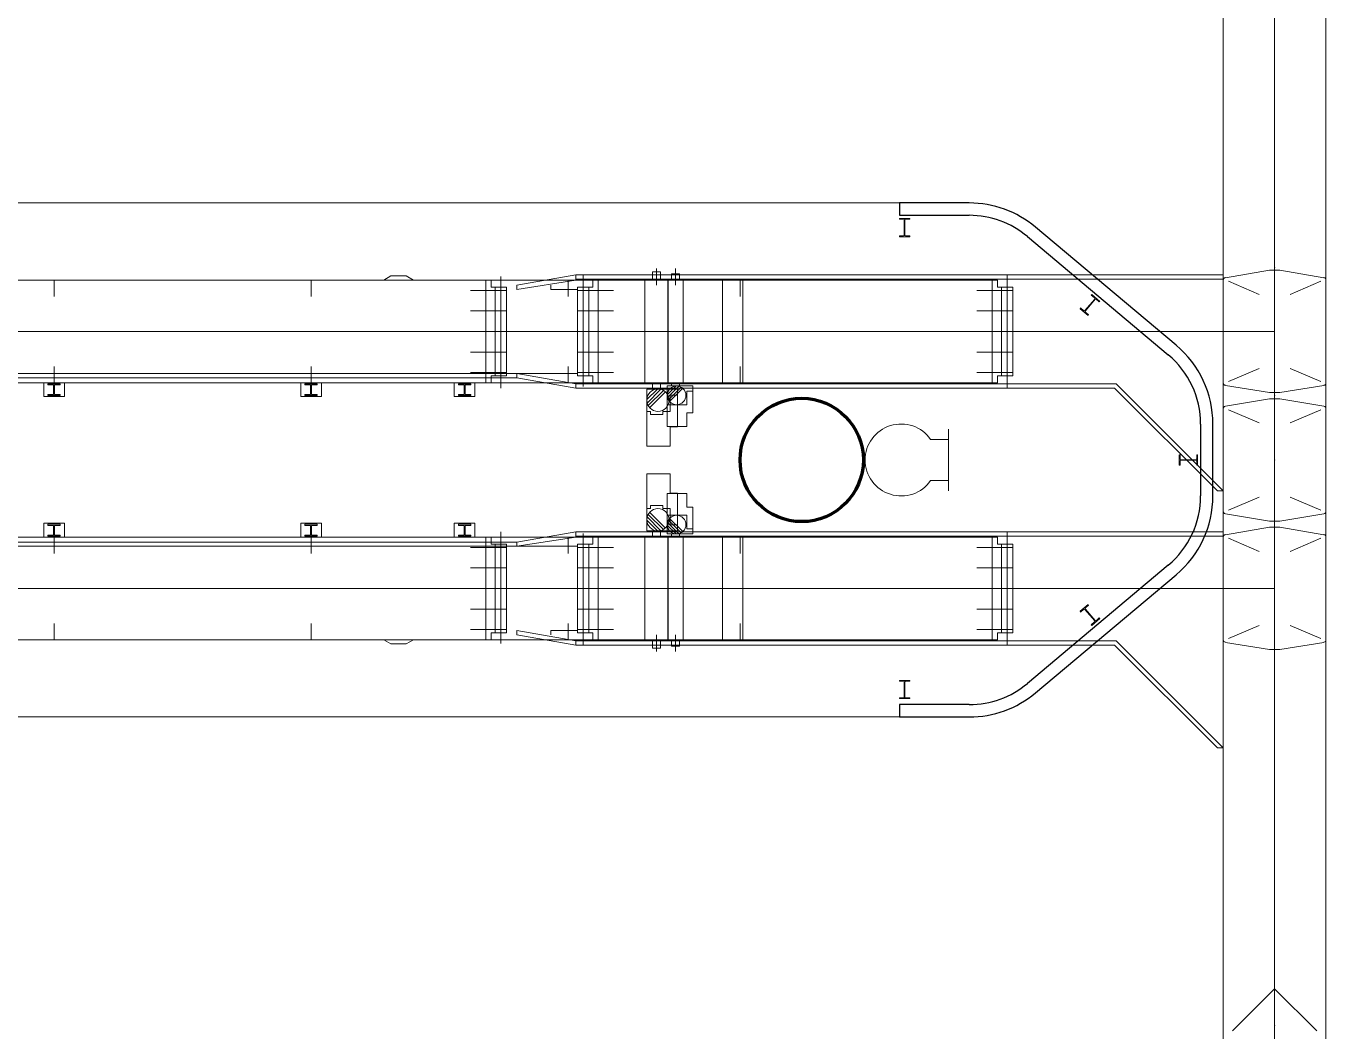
# Model space of a CAD drawing. Header units: metres. Extents: x 1807 to 3745, y 842 to 1968.
# Drawn here: x 3502.45 to 3515.1, y 1482.44 to 1492.22 of the extents above; entities that cross this region are included whole.
import ezdxf

# ---------------------------------------------------------------- set-up
doc = ezdxf.new("R2010")
doc.units = ezdxf.units.M
doc.header["$MEASUREMENT"] = 0
doc.layers.add('Level 1', color=7, linetype='Continuous', lineweight=0)

msp = doc.modelspace()

# ---------------------------------------------------------------- linework, layer by layer
at = {"layer": 'Level 1', "color": 7, "linetype": 'Continuous', "lineweight": 0}
for p, q in [((3514.1, 1578.518), (3514.1, 1447.9)), ((3515.1, 1578.518), (3515.1, 1447.9)), ((3486.27, 1490.5), (3511.63, 1490.5)), ((3512.273, 1490.266), (3513.643, 1489.116)), ((3506.003, 1489.79), (3505.934, 1489.75)), ((3506.003, 1489.79), (3506.153, 1489.79)), ((3506.223, 1489.75), (3506.153, 1489.79)), ((3507.803, 1489.8), (3507.228, 1489.7)), ((3512, 1489.8), (3507.803, 1489.8)), ((3507.803, 1489.8), (3507.803, 1489.75)), ((3508.548, 1489.83), (3508.548, 1489.76)), ((3508.628, 1489.83), (3508.548, 1489.83)), ((3508.628, 1489.83), (3508.628, 1489.76)), ((3508.812, 1489.81), (3508.732, 1489.81)), ((3508.732, 1489.81), (3508.732, 1489.76)), ((3508.812, 1489.81), (3508.812, 1489.76)), ((3512, 1489.8), (3512.72, 1489.8)), ((3512, 1489.8), (3512, 1488.7)), ((3512.72, 1489.8), (3514.1, 1489.8)), ((3514.55, 1489.845), (3514.121, 1489.773)), ((3514.65, 1489.845), (3514.55, 1489.845)), ((3514.599, 1489.874), (3514.601, 1489.876)), ((3514.601, 1489.874), (3514.599, 1489.876)), ((3514.65, 1489.845), (3515.079, 1489.773)), ((3511.853, 1489.75), (3486.047, 1489.75)), ((3502.728, 1489.75), (3502.728, 1489.59)), ((3505.228, 1489.75), (3505.228, 1489.59)), ((3506.978, 1489.75), (3506.928, 1489.75)), ((3506.978, 1489.68), (3506.978, 1489.75)), ((3507.128, 1489.68), (3506.978, 1489.68)), ((3507.128, 1488.82), (3507.128, 1489.68)), ((3507.228, 1489.66), (3507.803, 1489.75)), ((3507.228, 1489.7), (3507.228, 1489.66)), ((3507.559, 1489.7), (3507.559, 1489.66)), ((3507.818, 1489.66), (3507.559, 1489.66)), ((3507.728, 1489.75), (3507.728, 1489.59)), ((3512, 1489.76), (3507.803, 1489.76)), ((3507.819, 1489.68), (3507.819, 1488.82)), ((3507.819, 1489.68), (3507.969, 1489.68)), ((3507.968, 1489.75), (3508.018, 1489.75)), ((3507.969, 1489.68), (3507.969, 1489.75)), ((3508.688, 1489.76), (3508.488, 1489.76)), ((3508.847, 1489.76), (3508.697, 1489.76)), ((3509.4, 1489.75), (3509.4, 1489.59)), ((3511.903, 1489.75), (3511.853, 1489.75)), ((3511.903, 1489.68), (3511.903, 1489.75)), ((3512.053, 1489.68), (3511.903, 1489.68)), ((3512, 1489.76), (3512.72, 1489.76)), ((3512.053, 1488.82), (3512.053, 1489.68)), ((3512.72, 1489.76), (3514.1, 1489.76)), ((3514.1, 1488.751), (3514.1, 1489.749)), ((3514.15, 1489.738), (3514.45, 1489.611)), ((3515.05, 1489.738), (3514.75, 1489.611)), ((3515.1, 1488.751), (3515.1, 1489.749)), ((3515.1, 1488.751), (3515.1, 1489.749)), ((3507.128, 1489.65), (3506.778, 1489.65)), ((3507.819, 1489.65), (3508.169, 1489.65)), ((3512.053, 1489.65), (3511.703, 1489.65)), ((3507.128, 1489.45), (3506.778, 1489.45)), ((3507.819, 1489.45), (3508.169, 1489.45)), ((3512.053, 1489.45), (3511.703, 1489.45)), ((3507.128, 1489.25), (3506.778, 1489.25)), ((3507.819, 1489.25), (3508.169, 1489.25)), ((3512.053, 1489.25), (3511.703, 1489.25)), ((3512.721, 1489.249), (3512.719, 1489.251)), ((3512.721, 1489.251), (3512.719, 1489.249)), ((3514.601, 1489.249), (3514.599, 1489.251)), ((3514.601, 1489.251), (3514.599, 1489.249)), ((3514.599, 1489.249), (3514.601, 1489.251)), ((3514.601, 1489.249), (3514.599, 1489.251)), ((3507.128, 1489.05), (3506.778, 1489.05)), ((3507.819, 1489.05), (3508.169, 1489.05)), ((3512.053, 1489.05), (3511.703, 1489.05)), ((3502.728, 1488.91), (3502.728, 1488.75)), ((3505.228, 1488.91), (3505.228, 1488.75)), ((3507.728, 1488.91), (3507.728, 1488.75)), ((3509.4, 1488.91), (3509.4, 1488.75)), ((3507.818, 1488.84), (3488.228, 1488.84)), ((3507.228, 1488.8), (3488.228, 1488.8)), ((3507.128, 1488.85), (3506.778, 1488.85)), ((3507.128, 1488.82), (3506.978, 1488.82)), ((3506.978, 1488.82), (3506.978, 1488.75)), ((3507.228, 1488.84), (3507.228, 1488.8)), ((3507.803, 1488.74), (3507.228, 1488.84)), ((3507.228, 1488.8), (3507.803, 1488.7)), ((3507.819, 1488.85), (3508.169, 1488.85)), ((3507.819, 1488.82), (3507.969, 1488.82)), ((3507.969, 1488.82), (3507.969, 1488.75)), ((3512.053, 1488.85), (3511.703, 1488.85)), ((3512.053, 1488.82), (3511.903, 1488.82)), ((3511.903, 1488.82), (3511.903, 1488.75)), ((3514.15, 1488.762), (3514.45, 1488.889)), ((3515.05, 1488.762), (3514.75, 1488.889)), ((3511.853, 1488.75), (3486.047, 1488.75)), ((3502.628, 1488.616), (3502.628, 1488.75)), ((3502.628, 1488.75), (3502.828, 1488.75)), ((3502.668, 1488.74), (3502.788, 1488.74)), ((3502.668, 1488.74), (3502.668, 1488.73)), ((3502.668, 1488.73), (3502.723, 1488.73)), ((3502.688, 1488.75), (3502.688, 1488.74)), ((3502.723, 1488.73), (3502.723, 1488.636)), ((3502.733, 1488.73), (3502.788, 1488.73)), ((3502.733, 1488.73), (3502.733, 1488.636)), ((3502.768, 1488.75), (3502.768, 1488.74)), ((3502.788, 1488.74), (3502.788, 1488.73)), ((3502.828, 1488.616), (3502.828, 1488.75)), ((3505.128, 1488.616), (3505.128, 1488.75)), ((3505.128, 1488.75), (3505.328, 1488.75)), ((3505.168, 1488.74), (3505.288, 1488.74)), ((3505.168, 1488.74), (3505.168, 1488.73)), ((3505.168, 1488.73), (3505.223, 1488.73)), ((3505.188, 1488.75), (3505.188, 1488.74)), ((3505.223, 1488.73), (3505.223, 1488.636)), ((3505.233, 1488.73), (3505.288, 1488.73)), ((3505.233, 1488.73), (3505.233, 1488.636)), ((3505.268, 1488.75), (3505.268, 1488.74)), ((3505.288, 1488.74), (3505.288, 1488.73)), ((3505.328, 1488.616), (3505.328, 1488.75)), ((3506.62, 1488.616), (3506.62, 1488.75)), ((3506.62, 1488.75), (3506.82, 1488.75)), ((3506.66, 1488.74), (3506.78, 1488.74)), ((3506.66, 1488.74), (3506.66, 1488.73)), ((3506.66, 1488.73), (3506.715, 1488.73)), ((3506.68, 1488.75), (3506.68, 1488.74)), ((3506.715, 1488.73), (3506.715, 1488.636)), ((3506.725, 1488.73), (3506.78, 1488.73)), ((3506.725, 1488.73), (3506.725, 1488.636)), ((3506.76, 1488.75), (3506.76, 1488.74)), ((3506.78, 1488.74), (3506.78, 1488.73)), ((3506.82, 1488.616), (3506.82, 1488.75)), ((3506.978, 1488.75), (3506.928, 1488.75)), ((3512, 1488.74), (3507.803, 1488.74)), ((3507.803, 1488.74), (3507.803, 1488.7)), ((3512, 1488.7), (3507.803, 1488.7)), ((3507.968, 1488.75), (3508.018, 1488.75)), ((3508.688, 1488.74), (3508.488, 1488.74)), ((3508.492, 1488.69), (3508.492, 1488.472)), ((3508.492, 1488.69), (3508.792, 1488.69)), ((3508.493, 1488.587), (3508.596, 1488.69)), ((3508.496, 1488.554), (3508.628, 1488.687)), ((3508.506, 1488.529), (3508.654, 1488.677)), ((3508.52, 1488.508), (3508.675, 1488.662)), ((3508.548, 1488.74), (3508.548, 1488.69)), ((3508.628, 1488.74), (3508.628, 1488.69)), ((3508.692, 1488.72), (3508.692, 1488.538)), ((3508.692, 1488.72), (3508.942, 1488.72)), ((3508.692, 1488.633), (3508.779, 1488.72)), ((3508.695, 1488.607), (3508.805, 1488.717)), ((3508.847, 1488.74), (3508.697, 1488.74)), ((3508.703, 1488.585), (3508.827, 1488.709)), ((3508.715, 1488.568), (3508.844, 1488.697)), ((3508.732, 1488.74), (3508.732, 1488.72)), ((3508.792, 1488.69), (3508.792, 1488.63)), ((3508.812, 1488.74), (3508.812, 1488.72)), ((3508.882, 1488.67), (3508.942, 1488.67)), ((3508.882, 1488.67), (3508.882, 1488.538)), ((3508.942, 1488.72), (3508.942, 1488.67)), ((3511.903, 1488.75), (3511.853, 1488.75)), ((3512, 1488.74), (3512.72, 1488.74)), ((3512, 1488.7), (3512.72, 1488.7)), ((3512.72, 1488.74), (3513.06, 1488.74)), ((3512.72, 1488.7), (3513.043, 1488.7)), ((3513.043, 1488.7), (3514.043, 1487.7)), ((3513.06, 1488.74), (3514.1, 1487.7)), ((3514.55, 1488.655), (3514.121, 1488.726)), ((3514.65, 1488.655), (3514.55, 1488.655)), ((3514.65, 1488.655), (3515.079, 1488.726)), ((3502.628, 1488.616), (3502.828, 1488.616)), ((3502.668, 1488.636), (3502.668, 1488.626)), ((3502.668, 1488.636), (3502.723, 1488.636)), ((3502.668, 1488.626), (3502.788, 1488.626)), ((3502.733, 1488.636), (3502.788, 1488.636)), ((3502.788, 1488.636), (3502.788, 1488.626)), ((3505.128, 1488.616), (3505.328, 1488.616)), ((3505.168, 1488.636), (3505.168, 1488.626)), ((3505.168, 1488.636), (3505.223, 1488.636)), ((3505.168, 1488.626), (3505.288, 1488.626)), ((3505.233, 1488.636), (3505.288, 1488.636)), ((3505.288, 1488.636), (3505.288, 1488.626)), ((3506.62, 1488.616), (3506.82, 1488.616)), ((3506.66, 1488.636), (3506.66, 1488.626)), ((3506.66, 1488.636), (3506.715, 1488.636)), ((3506.66, 1488.626), (3506.78, 1488.626)), ((3506.725, 1488.636), (3506.78, 1488.636)), ((3506.78, 1488.636), (3506.78, 1488.626)), ((3508.692, 1488.538), (3508.882, 1488.538)), ((3508.72, 1488.63), (3508.792, 1488.63)), ((3508.72, 1488.63), (3508.72, 1488.472)), ((3514.55, 1488.595), (3514.121, 1488.523)), ((3514.65, 1488.595), (3514.55, 1488.595)), ((3514.599, 1488.624), (3514.601, 1488.626)), ((3514.601, 1488.624), (3514.599, 1488.626)), ((3514.65, 1488.595), (3515.079, 1488.523)), ((3508.492, 1488.472), (3508.528, 1488.472)), ((3508.528, 1488.472), (3508.528, 1488.442)), ((3508.528, 1488.442), (3508.649, 1488.442)), ((3508.648, 1488.472), (3508.648, 1488.442)), ((3508.648, 1488.472), (3508.72, 1488.472)), ((3514.1, 1487.501), (3514.1, 1488.499)), ((3514.15, 1488.488), (3514.45, 1488.361)), ((3515.05, 1488.488), (3514.75, 1488.361)), ((3515.1, 1487.501), (3515.1, 1488.499)), ((3515.1, 1487.501), (3515.1, 1488.499)), ((3514, 1488.35), (3514, 1487.65)), ((3514.599, 1487.999), (3514.601, 1488.001)), ((3514.601, 1487.999), (3514.599, 1488.001)), ((3514.043, 1487.7), (3514.1, 1487.7)), ((3514.15, 1487.512), (3514.45, 1487.639)), ((3515.05, 1487.512), (3514.75, 1487.639)), ((3508.492, 1487.528), (3508.528, 1487.528)), ((3508.492, 1487.31), (3508.492, 1487.528)), ((3508.528, 1487.558), (3508.649, 1487.558)), ((3508.528, 1487.528), (3508.528, 1487.558)), ((3508.648, 1487.528), (3508.648, 1487.558)), ((3508.648, 1487.528), (3508.72, 1487.528)), ((3508.72, 1487.37), (3508.72, 1487.528)), ((3502.628, 1487.384), (3502.628, 1487.25)), ((3502.628, 1487.384), (3502.828, 1487.384)), ((3502.828, 1487.384), (3502.828, 1487.25)), ((3505.128, 1487.384), (3505.128, 1487.25)), ((3505.128, 1487.384), (3505.328, 1487.384)), ((3505.328, 1487.384), (3505.328, 1487.25)), ((3506.62, 1487.384), (3506.62, 1487.25)), ((3506.62, 1487.384), (3506.82, 1487.384)), ((3506.82, 1487.384), (3506.82, 1487.25)), ((3508.493, 1487.413), (3508.596, 1487.31)), ((3508.496, 1487.446), (3508.628, 1487.313)), ((3508.506, 1487.471), (3508.654, 1487.323)), ((3508.52, 1487.492), (3508.675, 1487.337)), ((3508.692, 1487.462), (3508.882, 1487.462)), ((3508.692, 1487.28), (3508.692, 1487.462)), ((3508.695, 1487.393), (3508.805, 1487.283)), ((3508.703, 1487.414), (3508.827, 1487.291)), ((3508.715, 1487.432), (3508.844, 1487.303)), ((3508.882, 1487.33), (3508.882, 1487.462)), ((3514.55, 1487.405), (3514.121, 1487.476)), ((3514.65, 1487.405), (3514.55, 1487.405)), ((3514.65, 1487.405), (3515.079, 1487.476)), ((3502.668, 1487.374), (3502.788, 1487.374)), ((3502.668, 1487.364), (3502.668, 1487.374)), ((3502.668, 1487.364), (3502.723, 1487.364)), ((3502.668, 1487.27), (3502.723, 1487.27)), ((3502.668, 1487.26), (3502.668, 1487.27)), ((3502.668, 1487.26), (3502.788, 1487.26)), ((3502.688, 1487.25), (3502.688, 1487.26)), ((3502.723, 1487.27), (3502.723, 1487.364)), ((3502.733, 1487.364), (3502.788, 1487.364)), ((3502.733, 1487.27), (3502.733, 1487.364)), ((3502.733, 1487.27), (3502.788, 1487.27)), ((3502.768, 1487.25), (3502.768, 1487.26)), ((3502.788, 1487.364), (3502.788, 1487.374)), ((3502.788, 1487.26), (3502.788, 1487.27)), ((3505.168, 1487.374), (3505.288, 1487.374)), ((3505.168, 1487.364), (3505.168, 1487.374)), ((3505.168, 1487.364), (3505.223, 1487.364)), ((3505.168, 1487.27), (3505.223, 1487.27)), ((3505.168, 1487.26), (3505.168, 1487.27)), ((3505.168, 1487.26), (3505.288, 1487.26)), ((3505.188, 1487.25), (3505.188, 1487.26)), ((3505.223, 1487.27), (3505.223, 1487.364)), ((3505.233, 1487.364), (3505.288, 1487.364)), ((3505.233, 1487.27), (3505.233, 1487.364)), ((3505.233, 1487.27), (3505.288, 1487.27)), ((3505.268, 1487.25), (3505.268, 1487.26)), ((3505.288, 1487.364), (3505.288, 1487.374)), ((3505.288, 1487.26), (3505.288, 1487.27)), ((3506.66, 1487.374), (3506.78, 1487.374)), ((3506.66, 1487.364), (3506.66, 1487.374)), ((3506.66, 1487.364), (3506.715, 1487.364)), ((3506.66, 1487.27), (3506.715, 1487.27)), ((3506.66, 1487.26), (3506.66, 1487.27)), ((3506.66, 1487.26), (3506.78, 1487.26)), ((3506.68, 1487.25), (3506.68, 1487.26)), ((3506.715, 1487.27), (3506.715, 1487.364)), ((3506.725, 1487.364), (3506.78, 1487.364)), ((3506.725, 1487.27), (3506.725, 1487.364)), ((3506.725, 1487.27), (3506.78, 1487.27)), ((3506.76, 1487.25), (3506.76, 1487.26)), ((3506.78, 1487.364), (3506.78, 1487.374)), ((3506.78, 1487.26), (3506.78, 1487.27)), ((3507.803, 1487.3), (3507.228, 1487.2)), ((3512, 1487.3), (3507.803, 1487.3)), ((3507.803, 1487.3), (3507.803, 1487.25)), ((3512, 1487.26), (3507.803, 1487.26)), ((3508.688, 1487.26), (3508.488, 1487.26)), ((3508.492, 1487.31), (3508.792, 1487.31)), ((3508.548, 1487.26), (3508.548, 1487.31)), ((3508.628, 1487.26), (3508.628, 1487.31)), ((3508.692, 1487.366), (3508.779, 1487.28)), ((3508.692, 1487.28), (3508.942, 1487.28)), ((3508.847, 1487.26), (3508.697, 1487.26)), ((3508.72, 1487.37), (3508.792, 1487.37)), ((3508.732, 1487.26), (3508.732, 1487.28)), ((3508.792, 1487.31), (3508.792, 1487.37)), ((3508.812, 1487.26), (3508.812, 1487.28)), ((3508.882, 1487.33), (3508.942, 1487.33)), ((3508.942, 1487.28), (3508.942, 1487.33)), ((3512, 1487.3), (3512.72, 1487.3)), ((3512, 1487.3), (3512, 1486.2)), ((3512, 1487.26), (3512.72, 1487.26)), ((3512.72, 1487.3), (3514.1, 1487.3)), ((3512.72, 1487.26), (3514.1, 1487.26)), ((3514.55, 1487.345), (3514.121, 1487.273)), ((3514.65, 1487.345), (3514.55, 1487.345)), ((3514.599, 1487.374), (3514.601, 1487.376)), ((3514.601, 1487.374), (3514.599, 1487.376)), ((3514.65, 1487.345), (3515.079, 1487.273)), ((3511.853, 1487.25), (3487.489, 1487.25)), ((3507.228, 1487.2), (3488.228, 1487.2)), ((3507.818, 1487.16), (3488.228, 1487.16)), ((3502.628, 1487.25), (3502.828, 1487.25)), ((3502.728, 1487.09), (3502.728, 1487.25)), ((3505.128, 1487.25), (3505.328, 1487.25)), ((3505.228, 1487.09), (3505.228, 1487.25)), ((3506.62, 1487.25), (3506.82, 1487.25)), ((3507.128, 1487.15), (3506.778, 1487.15)), ((3506.978, 1487.25), (3506.928, 1487.25)), ((3506.978, 1487.18), (3506.978, 1487.25)), ((3507.128, 1487.18), (3506.978, 1487.18)), ((3507.128, 1487.18), (3507.128, 1486.32)), ((3507.228, 1487.16), (3507.803, 1487.25)), ((3507.228, 1487.2), (3507.228, 1487.16)), ((3507.728, 1487.09), (3507.728, 1487.25)), ((3507.819, 1486.32), (3507.819, 1487.18)), ((3507.819, 1487.18), (3507.969, 1487.18)), ((3507.819, 1487.15), (3508.169, 1487.15)), ((3507.968, 1487.25), (3508.018, 1487.25)), ((3507.969, 1487.18), (3507.969, 1487.25)), ((3509.4, 1487.25), (3509.4, 1487.09)), ((3512.053, 1487.15), (3511.703, 1487.15)), ((3511.903, 1487.25), (3511.853, 1487.25)), ((3511.903, 1487.18), (3511.903, 1487.25)), ((3512.053, 1487.18), (3511.903, 1487.18)), ((3512.053, 1487.18), (3512.053, 1486.32)), ((3514.1, 1486.251), (3514.1, 1487.249)), ((3514.15, 1487.238), (3514.45, 1487.111)), ((3515.05, 1487.238), (3514.75, 1487.111)), ((3515.1, 1486.251), (3515.1, 1487.249)), ((3515.1, 1486.251), (3515.1, 1487.249)), ((3507.128, 1486.95), (3506.778, 1486.95)), ((3507.819, 1486.95), (3508.169, 1486.95)), ((3512.053, 1486.95), (3511.703, 1486.95)), ((3513.643, 1486.884), (3512.273, 1485.734)), ((3507.128, 1486.75), (3506.778, 1486.75)), ((3507.819, 1486.75), (3508.169, 1486.75)), ((3512.053, 1486.75), (3511.703, 1486.75)), ((3512.721, 1486.749), (3512.719, 1486.751)), ((3512.721, 1486.751), (3512.719, 1486.749)), ((3514.601, 1486.749), (3514.599, 1486.751)), ((3514.601, 1486.751), (3514.599, 1486.749)), ((3514.599, 1486.749), (3514.601, 1486.751)), ((3514.601, 1486.749), (3514.599, 1486.751)), ((3507.128, 1486.55), (3506.778, 1486.55)), ((3507.819, 1486.55), (3508.169, 1486.55)), ((3512.053, 1486.55), (3511.703, 1486.55)), ((3502.728, 1486.25), (3502.728, 1486.41)), ((3505.228, 1486.25), (3505.228, 1486.41)), ((3507.728, 1486.25), (3507.728, 1486.41)), ((3509.4, 1486.41), (3509.4, 1486.25)), ((3514.15, 1486.262), (3514.45, 1486.389)), ((3515.05, 1486.262), (3514.75, 1486.389)), ((3511.853, 1486.25), (3486.047, 1486.25)), ((3506.003, 1486.21), (3505.934, 1486.25)), ((3506.223, 1486.25), (3506.153, 1486.21)), ((3507.128, 1486.35), (3506.778, 1486.35)), ((3506.978, 1486.25), (3506.928, 1486.25)), ((3507.128, 1486.32), (3506.978, 1486.32)), ((3506.978, 1486.32), (3506.978, 1486.25)), ((3507.228, 1486.34), (3507.228, 1486.3)), ((3507.803, 1486.24), (3507.228, 1486.34)), ((3507.228, 1486.3), (3507.803, 1486.2)), ((3507.559, 1486.3), (3507.559, 1486.34)), ((3507.818, 1486.34), (3507.559, 1486.34)), ((3512, 1486.24), (3507.803, 1486.24)), ((3507.803, 1486.24), (3507.803, 1486.2)), ((3507.819, 1486.35), (3508.169, 1486.35)), ((3507.819, 1486.32), (3507.969, 1486.32)), ((3507.968, 1486.25), (3508.018, 1486.25)), ((3507.969, 1486.32), (3507.969, 1486.25)), ((3508.688, 1486.24), (3508.488, 1486.24)), ((3508.548, 1486.17), (3508.548, 1486.24)), ((3508.628, 1486.17), (3508.628, 1486.24)), ((3508.847, 1486.24), (3508.697, 1486.24)), ((3508.732, 1486.19), (3508.732, 1486.24)), ((3508.812, 1486.19), (3508.812, 1486.24)), ((3512.053, 1486.35), (3511.703, 1486.35)), ((3511.903, 1486.25), (3511.853, 1486.25)), ((3512.053, 1486.32), (3511.903, 1486.32)), ((3511.903, 1486.32), (3511.903, 1486.25)), ((3512, 1486.24), (3512.72, 1486.24)), ((3512.72, 1486.24), (3513.06, 1486.24)), ((3513.06, 1486.24), (3514.1, 1485.2)), ((3506.003, 1486.21), (3506.153, 1486.21)), ((3512, 1486.2), (3507.803, 1486.2)), ((3508.628, 1486.17), (3508.548, 1486.17)), ((3508.812, 1486.19), (3508.732, 1486.19)), ((3512, 1486.2), (3512.72, 1486.2)), ((3512.72, 1486.2), (3513.043, 1486.2)), ((3513.043, 1486.2), (3514.043, 1485.2)), ((3514.55, 1486.155), (3514.121, 1486.226)), ((3514.65, 1486.155), (3514.55, 1486.155)), ((3514.65, 1486.155), (3515.079, 1486.226)), ((3511.63, 1485.5), (3486.27, 1485.5)), ((3514.043, 1485.2), (3514.1, 1485.2)), ((3514.19, 1482.445), (3514.6, 1482.855)), ((3514.599, 1482.854), (3514.601, 1482.856)), ((3514.601, 1482.854), (3514.599, 1482.856)), ((3515.01, 1482.445), (3514.6, 1482.855)), ((3514.599, 1482.499), (3514.601, 1482.501)), ((3514.601, 1482.499), (3514.599, 1482.501))]:
    msp.add_line(p, q, dxfattribs=at)
at = {"layer": 'Level 1', "color": 7, "linetype": 'Continuous', "lineweight": 0, "ltscale": 4}
for p, q in [((3514.6, 1578.518), (3514.6, 1447.9)), ((3507.073, 1488.7), (3507.073, 1489.785)), ((3507.874, 1489.8), (3507.874, 1488.715)), ((3508.588, 1489.7), (3508.588, 1489.864)), ((3508.772, 1489.7), (3508.772, 1489.864)), ((3511.998, 1488.7), (3511.998, 1489.785)), ((3506.928, 1488.75), (3506.928, 1489.75)), ((3507.018, 1488.82), (3507.018, 1489.68)), ((3507.929, 1489.68), (3507.929, 1488.82)), ((3508.019, 1489.75), (3508.019, 1488.75)), ((3508.475, 1489.75), (3508.475, 1488.75)), ((3508.697, 1489.75), (3508.697, 1488.75)), ((3508.701, 1489.75), (3508.701, 1488.75)), ((3508.847, 1489.75), (3508.847, 1488.75)), ((3509.228, 1489.75), (3509.228, 1488.75)), ((3509.428, 1489.75), (3509.428, 1488.75)), ((3511.853, 1488.75), (3511.853, 1489.75)), ((3511.943, 1488.82), (3511.943, 1489.68)), ((3485.18, 1489.25), (3512.72, 1489.25)), ((3514.6, 1489.25), (3512.72, 1489.25)), ((3508.942, 1488.67), (3508.942, 1488.458)), ((3508.692, 1488.326), (3508.692, 1488.538)), ((3508.792, 1488.63), (3508.792, 1488.322)), ((3508.492, 1488.134), (3508.492, 1488.472)), ((3508.882, 1488.458), (3508.882, 1488.326)), ((3508.882, 1488.458), (3508.942, 1488.458)), ((3508.882, 1488.326), (3508.692, 1488.326)), ((3508.72, 1488.322), (3508.72, 1488.134)), ((3508.72, 1488.322), (3508.792, 1488.322)), ((3508.72, 1488.134), (3508.492, 1488.134)), ((3508.492, 1487.866), (3508.492, 1487.528)), ((3508.72, 1487.866), (3508.492, 1487.866)), ((3508.72, 1487.678), (3508.72, 1487.866)), ((3508.692, 1487.674), (3508.692, 1487.462)), ((3508.882, 1487.674), (3508.692, 1487.674)), ((3508.72, 1487.678), (3508.792, 1487.678)), ((3508.792, 1487.37), (3508.792, 1487.678)), ((3508.882, 1487.542), (3508.882, 1487.674)), ((3508.882, 1487.542), (3508.942, 1487.542)), ((3508.942, 1487.33), (3508.942, 1487.542)), ((3507.073, 1487.3), (3507.073, 1486.215)), ((3507.874, 1486.2), (3507.874, 1487.285)), ((3511.998, 1487.3), (3511.998, 1486.215)), ((3506.928, 1487.25), (3506.928, 1486.25)), ((3507.018, 1487.18), (3507.018, 1486.32)), ((3507.929, 1486.32), (3507.929, 1487.18)), ((3508.019, 1486.25), (3508.019, 1487.25)), ((3508.475, 1486.25), (3508.475, 1487.25)), ((3508.697, 1486.25), (3508.697, 1487.25)), ((3508.701, 1486.25), (3508.701, 1487.25)), ((3508.847, 1486.25), (3508.847, 1487.25)), ((3509.228, 1487.25), (3509.228, 1486.25)), ((3509.428, 1487.25), (3509.428, 1486.25)), ((3511.853, 1487.25), (3511.853, 1486.25)), ((3511.943, 1487.18), (3511.943, 1486.32)), ((3485.18, 1486.75), (3512.72, 1486.75)), ((3514.6, 1486.75), (3512.72, 1486.75)), ((3508.588, 1486.3), (3508.588, 1486.136)), ((3508.772, 1486.3), (3508.772, 1486.136))]:
    msp.add_line(p, q, dxfattribs=at)
at = {"layer": 'Level 1', "color": 7, "linetype": 'Continuous', "lineweight": 30}
for p, q in [((3511.63, 1490.5), (3510.95, 1490.5)), ((3510.95, 1490.5), (3510.95, 1490.38)), ((3510.95, 1490.38), (3511.63, 1490.38)), ((3512.196, 1490.174), (3513.566, 1489.024)), ((3513.643, 1489.116), (3512.273, 1490.266)), ((3513.88, 1488.35), (3513.88, 1487.65)), ((3514, 1487.65), (3514, 1488.35)), ((3513.566, 1486.976), (3512.196, 1485.826)), ((3512.273, 1485.734), (3513.643, 1486.884)), ((3511.63, 1485.62), (3510.95, 1485.62)), ((3510.95, 1485.62), (3510.95, 1485.5)), ((3510.95, 1485.5), (3511.63, 1485.5))]:
    msp.add_line(p, q, dxfattribs=at)
at = {"layer": 'Level 1', "color": 7, "linetype": 'Continuous', "lineweight": 13}
for p, q in [((3510.95, 1490.35), (3511.051, 1490.35)), ((3510.95, 1490.342), (3510.95, 1490.35)), ((3510.991, 1490.342), (3510.95, 1490.342)), ((3510.998, 1490.188), (3510.998, 1490.334)), ((3511.003, 1490.334), (3511.003, 1490.188)), ((3511.051, 1490.342), (3511.01, 1490.342)), ((3511.051, 1490.35), (3511.051, 1490.342)), ((3510.95, 1490.172), (3510.95, 1490.18)), ((3510.95, 1490.18), (3510.991, 1490.18)), ((3511.051, 1490.172), (3510.95, 1490.172)), ((3511.01, 1490.18), (3511.051, 1490.18)), ((3511.051, 1490.18), (3511.051, 1490.172)), ((3512.755, 1489.453), (3512.85, 1489.566)), ((3512.853, 1489.563), (3512.759, 1489.45)), ((3512.817, 1489.603), (3512.823, 1489.609)), ((3512.849, 1489.576), (3512.817, 1489.603)), ((3512.823, 1489.609), (3512.9, 1489.543)), ((3512.895, 1489.537), (3512.864, 1489.564)), ((3512.9, 1489.543), (3512.895, 1489.537)), ((3512.708, 1489.472), (3512.713, 1489.479)), ((3512.786, 1489.407), (3512.708, 1489.472)), ((3512.713, 1489.479), (3512.745, 1489.452)), ((3512.76, 1489.439), (3512.791, 1489.413)), ((3512.791, 1489.413), (3512.786, 1489.407)), ((3511.427, 1487.7), (3511.427, 1488.3)), ((3511.427, 1488.2), (3511.254, 1488.2)), ((3513.672, 1487.949), (3513.672, 1488.051)), ((3513.672, 1488.051), (3513.68, 1488.051)), ((3513.68, 1488.051), (3513.68, 1488.01)), ((3513.842, 1488.01), (3513.842, 1488.051)), ((3513.842, 1488.051), (3513.85, 1488.051)), ((3513.85, 1488.051), (3513.85, 1487.949)), ((3513.68, 1487.949), (3513.672, 1487.949)), ((3513.68, 1487.99), (3513.68, 1487.949)), ((3513.688, 1488.002), (3513.834, 1488.002)), ((3513.834, 1487.998), (3513.688, 1487.998)), ((3513.842, 1487.949), (3513.842, 1487.99)), ((3513.85, 1487.949), (3513.842, 1487.949)), ((3511.254, 1487.8), (3511.427, 1487.8)), ((3511.427, 1487.8), (3511.427, 1487.7)), ((3512.786, 1486.593), (3512.708, 1486.528)), ((3512.708, 1486.528), (3512.713, 1486.521)), ((3512.713, 1486.521), (3512.745, 1486.548)), ((3512.755, 1486.547), (3512.85, 1486.434)), ((3512.853, 1486.437), (3512.759, 1486.55)), ((3512.76, 1486.561), (3512.791, 1486.587)), ((3512.791, 1486.587), (3512.786, 1486.593)), ((3512.849, 1486.424), (3512.817, 1486.397)), ((3512.817, 1486.397), (3512.823, 1486.391)), ((3512.823, 1486.391), (3512.9, 1486.457)), ((3512.895, 1486.463), (3512.864, 1486.436)), ((3512.9, 1486.457), (3512.895, 1486.463)), ((3510.95, 1485.848), (3510.95, 1485.856)), ((3510.95, 1485.856), (3511.051, 1485.856)), ((3510.991, 1485.848), (3510.95, 1485.848)), ((3510.998, 1485.693), (3510.998, 1485.84)), ((3511.003, 1485.84), (3511.003, 1485.693)), ((3511.051, 1485.848), (3511.011, 1485.848)), ((3511.051, 1485.856), (3511.051, 1485.848)), ((3510.95, 1485.678), (3510.95, 1485.686)), ((3510.95, 1485.686), (3510.991, 1485.686)), ((3511.051, 1485.678), (3510.95, 1485.678)), ((3511.011, 1485.686), (3511.051, 1485.686)), ((3511.051, 1485.686), (3511.051, 1485.678))]:
    msp.add_line(p, q, dxfattribs=at)
at = {"layer": 'Level 1', "color": 7, "linetype": 'Continuous', "lineweight": 0}
for centre, radius in [((3508.602, 1488.581), 0.109), ((3508.783, 1488.629), 0.091), ((3508.602, 1487.419), 0.109), ((3508.783, 1487.371), 0.091)]:
    msp.add_circle(centre, radius, dxfattribs=at)
at = {"layer": 'Level 1', "color": 7, "linetype": 'Continuous', "lineweight": 70}
msp.add_circle((3510, 1488), 0.6, dxfattribs=at)
at = {"layer": 'Level 1', "color": 7, "linetype": 'Continuous', "lineweight": 0}
for centre, radius, start, end in [((3511.63, 1489.5), 1, 49.9895, 90), ((3514.125, 1489.749), 0.025, 99.4622, 180), ((3515.075, 1489.749), 0.025, 0, 80.5378), ((3513, 1488.35), 1, 0, 49.9899), ((3514.125, 1488.751), 0.025, 180, 260.5376), ((3515.075, 1488.751), 0.025, 279.4624, 0), ((3514.125, 1488.499), 0.025, 99.4622, 180), ((3515.075, 1488.499), 0.025, 0, 80.5378), ((3513, 1487.65), 1, 310.0105, 0), ((3514.125, 1487.501), 0.025, 180, 260.5376), ((3515.075, 1487.501), 0.025, 279.4624, 0), ((3514.125, 1487.249), 0.025, 99.4622, 180), ((3515.075, 1487.249), 0.025, 0, 80.5378), ((3514.125, 1486.251), 0.025, 180, 260.5376), ((3515.075, 1486.251), 0.025, 279.4624, 0), ((3511.63, 1486.5), 1, 270, 310.0101)]:
    msp.add_arc(centre, radius, start, end, dxfattribs=at)
at = {"layer": 'Level 1', "color": 7, "linetype": 'Continuous', "lineweight": 30}
for centre, radius, start, end in [((3511.63, 1489.5), 1, 49.9904, 89.9991), ((3511.63, 1489.5), 0.88, 49.9904, 89.9991), ((3513, 1488.35), 0.88, 359.9989, 49.9901), ((3513, 1488.35), 1, 359.9989, 49.9901), ((3513, 1487.65), 0.88, 310.0105, 359.9992), ((3513, 1487.65), 1, 310.0105, 359.9992), ((3511.63, 1486.5), 0.88, 270.0003, 310.0096), ((3511.63, 1486.5), 1, 270.0003, 310.0096)]:
    msp.add_arc(centre, radius, start, end, dxfattribs=at)
at = {"layer": 'Level 1', "color": 7, "linetype": 'Continuous', "lineweight": 13}
for centre, radius, start, end in [((3510.991, 1490.334), 0.0076, 0, 90), ((3511.01, 1490.334), 0.0076, 90, 180), ((3510.991, 1490.188), 0.0076, 270, 0), ((3511.01, 1490.188), 0.0076, 180, 270), ((3512.844, 1489.571), 0.0076, 320, 50), ((3512.859, 1489.558), 0.0076, 50, 140), ((3512.75, 1489.458), 0.0076, 230, 320), ((3512.765, 1489.445), 0.0076, 140, 230), ((3510.967, 1488), 0.35, 34.8503, 325.1497), ((3513.688, 1488.01), 0.0076, 180, 270), ((3513.688, 1487.99), 0.0076, 90, 180), ((3513.834, 1488.01), 0.0076, 270, 0), ((3513.834, 1487.99), 0.0076, 0, 90), ((3512.75, 1486.542), 0.0076, 40, 130), ((3512.765, 1486.555), 0.0076, 130, 220), ((3512.844, 1486.429), 0.0076, 310, 40), ((3512.859, 1486.442), 0.0076, 220, 310), ((3510.991, 1485.84), 0.0076, 0, 90), ((3511.011, 1485.84), 0.0076, 90, 180), ((3510.991, 1485.693), 0.0076, 270, 0), ((3511.011, 1485.693), 0.0076, 180, 270)]:
    msp.add_arc(centre, radius, start, end, dxfattribs=at)

doc.saveas('drawing.dxf')
